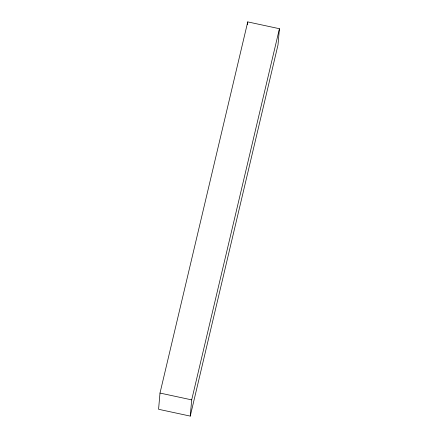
<?xml version="1.0" encoding="UTF-8"?>
<svg xmlns="http://www.w3.org/2000/svg" width="438" height="438" viewBox="0 0 438 438"><rect width="100%" height="100%" fill="white"/><g stroke="black" fill="none" stroke-linecap="round" stroke-linejoin="round"><path stroke-width="0.66" d="M160.001 393.061L158.572 409.284L190.256 416.1L277.999 44.939L279.428 28.716L247.744 21.9L160.001 393.061L191.691 399.878L190.256 416.1M247.503 24.605L247.744 21.9M191.691 399.878L279.428 28.716"/></g></svg>
